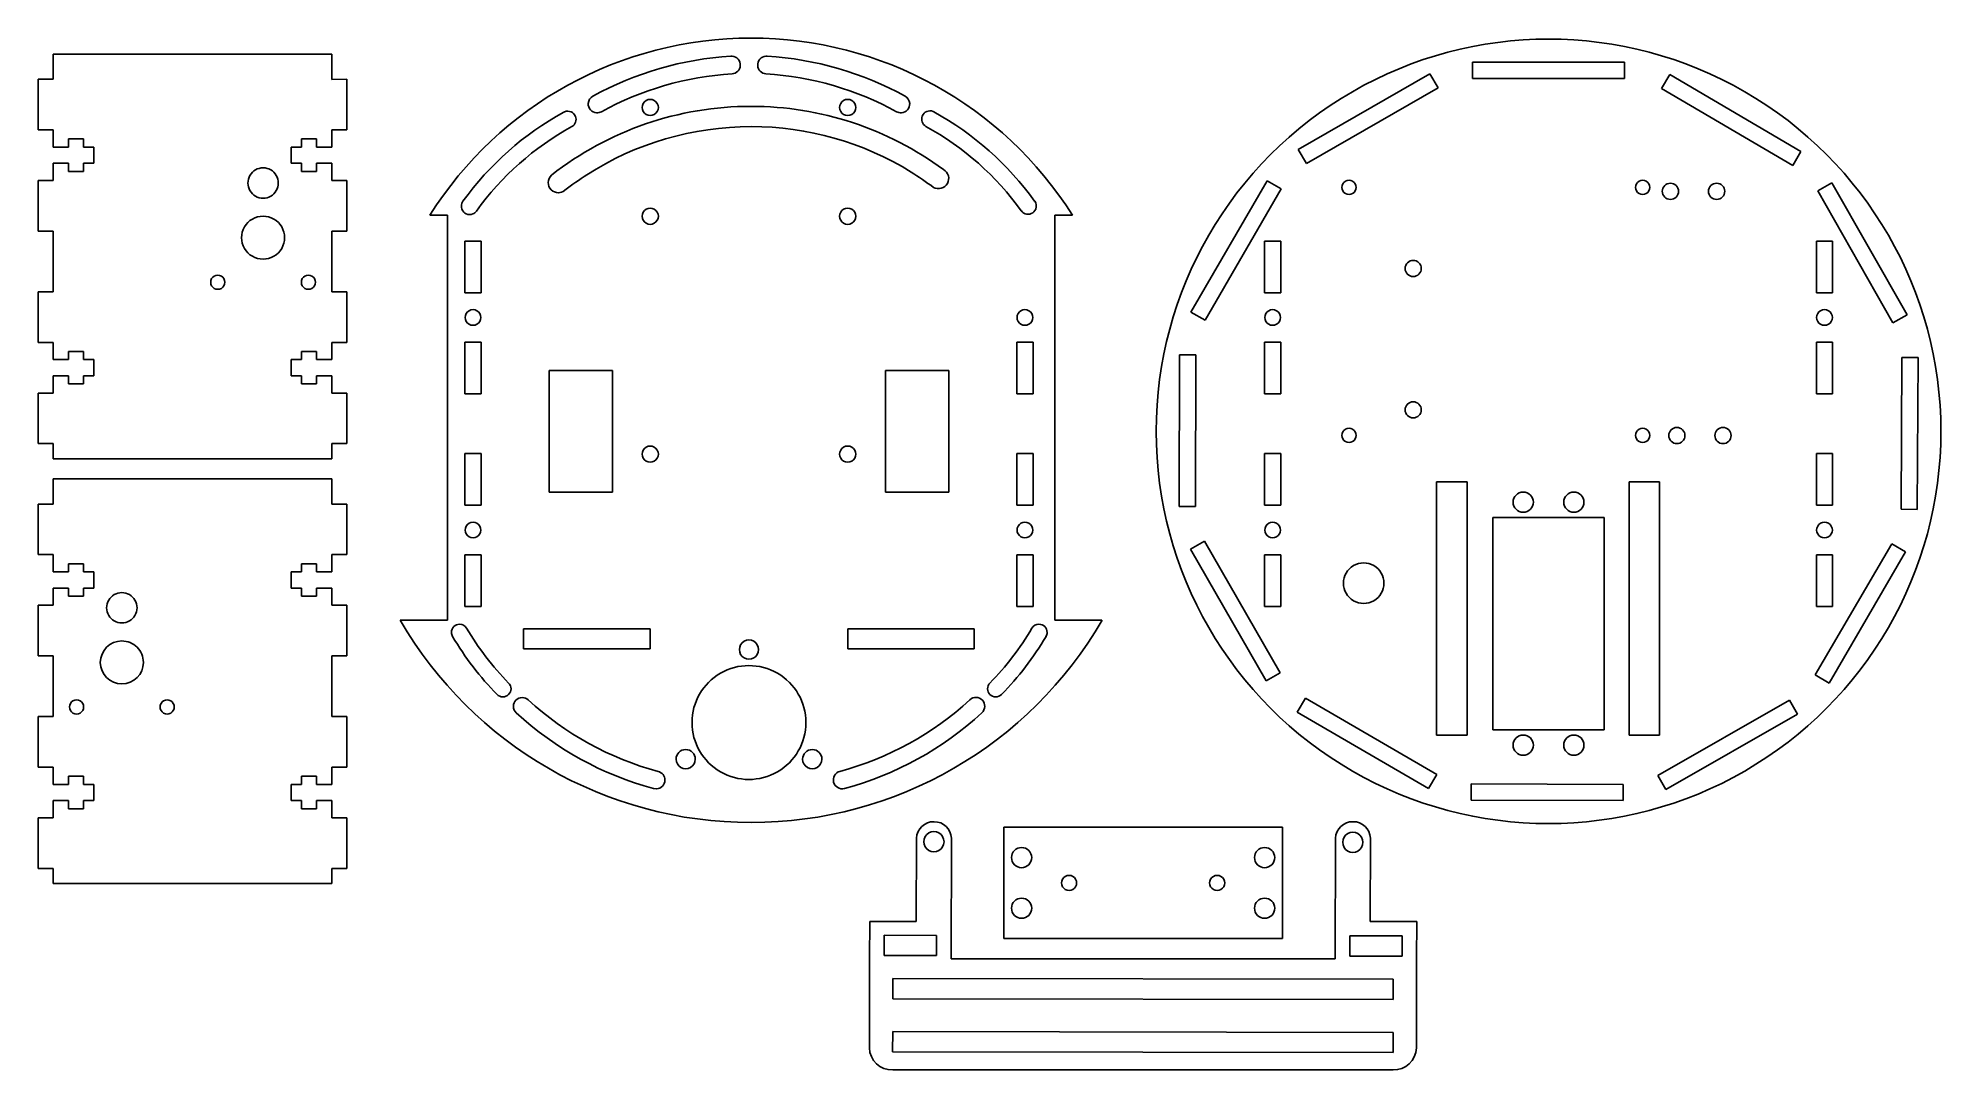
# Model space of a CAD drawing. Extents: x -178 to 197, y -105 to 99.
import ezdxf

# ---------------------------------------------------------------- set-up
doc = ezdxf.new("R2010")
doc.units = 0
doc.header["$MEASUREMENT"] = 0
doc.layers.get('0').update_dxf_attribs({"linetype": 'CONTINUOUS'})
doc.layers.add('DEFAULT', color=7, linetype='CONTINUOUS')

msp = doc.modelspace()

# ---------------------------------------------------------------- linework, layer by layer
at = {"color": 255}
for p, q in [((-120.4, 95.66), (-175.4, 95.66)), ((-175.4, 95.66), (-175.4, 90.69)), ((-120.4, 90.67), (-120.4, 95.66)), ((-41.34, 95.26), (-41.56, 95.26)), ((-34.64, 95.26), (-34.41, 95.26)), ((104.93, 90.84), (104.93, 94.04)), ((104.93, 94.04), (134.93, 94.04)), ((134.93, 94.04), (134.93, 90.84)), ((-175.4, 90.69), (-178.4, 90.69)), ((-178.4, 90.69), (-178.4, 80.69)), ((-117.4, 90.69), (-120.4, 90.67)), ((-117.4, 80.69), (-117.4, 90.69)), ((70.51, 76.8), (96.5, 91.79)), ((96.5, 91.79), (98.1, 89.02)), ((134.93, 90.84), (104.93, 90.84)), ((142.27, 88.85), (143.89, 91.61)), ((143.89, 91.61), (169.76, 76.43)), ((98.1, 89.02), (72.11, 74.03)), ((168.15, 73.67), (142.27, 88.85)), ((-74.39, 84.28), (-74.58, 84.19)), ((-1.64, 84.34), (-1.45, 84.25)), ((-178.4, 80.69), (-175.4, 80.69)), ((-175.4, 80.69), (-175.4, 77.29)), ((-120.4, 77.29), (-120.4, 80.69)), ((-120.4, 80.69), (-117.4, 80.69)), ((-175.4, 77.29), (-172.4, 77.29)), ((-172.4, 77.29), (-172.4, 78.89)), ((-172.4, 78.89), (-169.4, 78.89)), ((-169.4, 78.89), (-169.4, 77.29)), ((-169.4, 77.29), (-167.4, 77.29)), ((-167.4, 77.29), (-167.4, 74.09)), ((-128.4, 74.09), (-128.4, 77.29)), ((-128.4, 77.29), (-126.4, 77.29)), ((-126.4, 77.29), (-126.4, 78.89)), ((-126.4, 78.89), (-123.4, 78.89)), ((-123.4, 78.89), (-123.4, 77.29)), ((-123.4, 77.29), (-120.4, 77.29)), ((72.11, 74.03), (70.51, 76.8)), ((169.76, 76.43), (168.15, 73.67)), ((-172.4, 74.09), (-175.4, 74.09)), ((-175.4, 74.09), (-175.4, 70.69)), ((-172.4, 72.49), (-172.4, 74.09)), ((-169.4, 72.49), (-172.4, 72.49)), ((-167.4, 74.09), (-169.4, 74.09)), ((-169.4, 74.09), (-169.4, 72.49)), ((-126.4, 74.09), (-128.4, 74.09)), ((-126.4, 72.49), (-126.4, 74.09)), ((-123.4, 72.49), (-126.4, 72.49)), ((-120.4, 74.09), (-123.4, 74.09)), ((-123.4, 74.09), (-123.4, 72.49)), ((-120.4, 70.69), (-120.4, 74.09)), ((-175.4, 70.69), (-178.4, 70.69)), ((-178.4, 70.69), (-178.4, 60.69)), ((-117.4, 70.69), (-120.4, 70.69)), ((-117.4, 60.69), (-117.4, 70.69)), ((49.31, 44.68), (64.34, 70.64)), ((67.11, 69.04), (52.08, 43.08)), ((64.34, 70.64), (67.11, 69.04)), ((173.11, 68.64), (175.89, 70.22)), ((187.94, 42.56), (173.11, 68.64)), ((175.89, 70.22), (190.73, 44.15)), ((-178.4, 60.69), (-175.4, 60.69)), ((-175.4, 60.69), (-175.4, 48.69)), ((-120.4, 48.69), (-120.4, 60.69)), ((-120.4, 60.69), (-117.4, 60.69)), ((-97.56, 63.83), (-101.01, 63.83)), ((-97.56, -16.17), (-97.56, 63.83)), ((25.89, 63.83), (22.44, 63.83)), ((22.44, 63.83), (22.44, -16.17)), ((-94.09, 48.52), (-94.09, 58.72)), ((-94.09, 58.72), (-90.89, 58.72)), ((-90.89, 58.72), (-90.89, 48.52)), ((63.83, 48.52), (63.83, 58.72)), ((63.83, 58.72), (67.03, 58.72)), ((67.03, 58.72), (67.03, 48.52)), ((172.83, 48.52), (172.83, 58.72)), ((172.83, 58.72), (176.03, 58.72)), ((176.03, 58.72), (176.03, 48.52)), ((-175.4, 48.69), (-178.4, 48.69)), ((-178.4, 48.69), (-178.4, 38.69)), ((-117.4, 48.69), (-120.4, 48.69)), ((-117.4, 38.69), (-117.4, 48.69)), ((-90.89, 48.52), (-94.09, 48.52)), ((67.03, 48.52), (63.83, 48.52)), ((176.03, 48.52), (172.83, 48.52)), ((52.08, 43.08), (49.31, 44.68)), ((190.73, 44.15), (187.94, 42.56)), ((-178.4, 38.69), (-175.4, 38.69)), ((-175.4, 38.69), (-175.4, 35.29)), ((-120.4, 35.29), (-120.4, 38.69)), ((-120.4, 38.69), (-117.4, 38.69)), ((-94.09, 28.52), (-94.09, 38.72)), ((-94.09, 38.72), (-90.89, 38.72)), ((-90.89, 38.72), (-90.89, 28.52)), ((14.91, 28.52), (14.91, 38.72)), ((14.91, 38.72), (18.11, 38.72)), ((18.11, 38.72), (18.11, 28.52)), ((63.83, 28.52), (63.83, 38.72)), ((63.83, 38.72), (67.03, 38.72)), ((67.03, 38.72), (67.03, 28.52)), ((172.83, 28.52), (172.83, 38.72)), ((172.83, 38.72), (176.03, 38.72)), ((176.03, 38.72), (176.03, 28.52)), ((-175.4, 35.29), (-172.4, 35.29)), ((-172.4, 35.29), (-172.4, 36.89)), ((-172.4, 36.89), (-169.4, 36.89)), ((-169.4, 36.89), (-169.4, 35.29)), ((-169.4, 35.29), (-167.4, 35.29)), ((-167.4, 35.29), (-167.4, 32.09)), ((-128.4, 32.09), (-128.4, 35.29)), ((-128.4, 35.29), (-126.4, 35.29)), ((-126.4, 35.29), (-126.4, 36.89)), ((-126.4, 36.89), (-123.4, 36.89)), ((-123.4, 36.89), (-123.4, 35.29)), ((-123.4, 35.29), (-120.4, 35.29)), ((46.98, 6.26), (47.04, 36.26)), ((47.04, 36.26), (50.24, 36.25)), ((50.24, 36.25), (50.18, 6.25)), ((189.56, 5.73), (189.73, 35.73)), ((189.73, 35.73), (192.93, 35.71)), ((192.93, 35.71), (192.76, 5.71)), ((-172.4, 32.09), (-175.4, 32.09)), ((-175.4, 32.09), (-175.4, 28.69)), ((-172.4, 30.49), (-172.4, 32.09)), ((-169.4, 30.49), (-172.4, 30.49)), ((-167.4, 32.09), (-169.4, 32.09)), ((-169.4, 32.09), (-169.4, 30.49)), ((-126.4, 32.09), (-128.4, 32.09)), ((-126.4, 30.49), (-126.4, 32.09)), ((-123.4, 30.49), (-126.4, 30.49)), ((-120.4, 32.09), (-123.4, 32.09)), ((-123.4, 32.09), (-123.4, 30.49)), ((-120.4, 28.69), (-120.4, 32.09)), ((-77.44, 9.12), (-77.44, 33.12)), ((-77.44, 33.12), (-64.94, 33.12)), ((-64.94, 33.12), (-64.94, 9.12)), ((-11.04, 9.12), (-11.04, 33.12)), ((-11.04, 33.12), (1.46, 33.12)), ((1.46, 33.12), (1.46, 9.12)), ((-175.4, 28.69), (-178.4, 28.69)), ((-178.4, 28.69), (-178.4, 18.69)), ((-117.4, 28.69), (-120.4, 28.69)), ((-117.4, 18.72), (-117.4, 28.69)), ((-90.89, 28.52), (-94.09, 28.52)), ((18.11, 28.52), (14.91, 28.52)), ((67.03, 28.52), (63.83, 28.52)), ((176.03, 28.52), (172.83, 28.52)), ((-178.4, 18.69), (-175.4, 18.71)), ((-175.4, 18.71), (-175.4, 15.72)), ((-175.4, 15.72), (-120.4, 15.72)), ((-120.4, 15.72), (-120.4, 18.72)), ((-120.4, 18.72), (-117.4, 18.72)), ((-94.09, 6.52), (-94.09, 16.72)), ((-94.09, 16.72), (-90.89, 16.72)), ((-90.89, 16.72), (-90.89, 6.52)), ((14.91, 6.52), (14.91, 16.72)), ((14.91, 16.72), (18.11, 16.72)), ((18.11, 16.72), (18.11, 6.52)), ((63.83, 6.52), (63.83, 16.72)), ((63.83, 16.72), (67.03, 16.72)), ((67.03, 16.72), (67.03, 6.52)), ((172.83, 6.52), (172.83, 16.72)), ((172.83, 16.72), (176.03, 16.72)), ((176.03, 16.72), (176.03, 6.52)), ((-120.4, 11.72), (-175.4, 11.72)), ((-175.4, 11.72), (-175.4, 6.76)), ((-120.4, 6.76), (-120.4, 11.72)), ((-64.94, 9.12), (-77.44, 9.12)), ((1.46, 9.12), (-11.04, 9.12)), ((97.83, -38.88), (97.83, 11.12)), ((97.83, 11.12), (103.83, 11.12)), ((103.83, 11.12), (103.83, -38.88)), ((135.83, -38.88), (135.83, 11.12)), ((135.83, 11.12), (141.83, 11.12)), ((141.83, 11.12), (141.83, -38.88)), ((-175.4, 6.76), (-178.4, 6.76)), ((-178.4, 6.76), (-178.4, -3.24)), ((-117.4, 6.76), (-120.4, 6.76)), ((-117.4, -3.24), (-117.4, 6.76)), ((-90.89, 6.52), (-94.09, 6.52)), ((18.11, 6.52), (14.91, 6.52)), ((50.18, 6.25), (46.98, 6.26)), ((67.03, 6.52), (63.83, 6.52)), ((108.93, 4.12), (130.93, 4.12)), ((108.93, -37.88), (108.93, 4.12)), ((130.93, 4.12), (130.93, -37.88)), ((176.03, 6.52), (172.83, 6.52)), ((192.76, 5.71), (189.56, 5.73)), ((-178.4, -3.24), (-175.4, -3.24)), ((-175.4, -3.24), (-175.4, -6.64)), ((-120.4, -6.64), (-120.4, -3.24)), ((-120.4, -3.24), (-117.4, -3.24)), ((-94.09, -13.48), (-94.09, -3.28)), ((-94.09, -3.28), (-90.89, -3.28)), ((-90.89, -3.28), (-90.89, -13.48)), ((14.91, -13.48), (14.91, -3.28)), ((14.91, -3.28), (18.11, -3.28)), ((18.11, -3.28), (18.11, -13.48)), ((49.22, -2.17), (52, -0.58)), ((64.16, -28.19), (49.22, -2.17)), ((52, -0.58), (66.93, -26.59)), ((63.83, -13.48), (63.83, -3.28)), ((63.83, -3.28), (67.03, -3.28)), ((67.03, -3.28), (67.03, -13.48)), ((172.57, -26.99), (187.7, -1.09)), ((172.83, -13.48), (172.83, -3.28)), ((172.83, -3.28), (176.03, -3.28)), ((190.46, -2.7), (175.33, -28.61)), ((176.03, -3.28), (176.03, -13.48)), ((187.7, -1.09), (190.46, -2.7)), ((-175.4, -6.64), (-172.4, -6.64)), ((-172.4, -6.64), (-172.4, -5.04)), ((-172.4, -5.04), (-169.4, -5.04)), ((-169.4, -5.04), (-169.4, -6.64)), ((-169.4, -6.64), (-167.4, -6.64)), ((-167.4, -6.64), (-167.4, -9.84)), ((-128.4, -9.84), (-128.4, -6.64)), ((-128.4, -6.64), (-126.4, -6.64)), ((-126.4, -6.64), (-126.4, -5.04)), ((-126.4, -5.04), (-123.4, -5.04)), ((-123.4, -5.04), (-123.4, -6.64)), ((-123.4, -6.64), (-120.4, -6.64)), ((-172.4, -9.84), (-175.4, -9.84)), ((-175.4, -9.84), (-175.4, -13.24)), ((-172.4, -11.44), (-172.4, -9.84)), ((-167.4, -9.84), (-169.4, -9.84)), ((-169.4, -9.84), (-169.4, -11.44)), ((-126.4, -9.84), (-128.4, -9.84)), ((-126.4, -11.44), (-126.4, -9.84)), ((-120.4, -9.84), (-123.4, -9.84)), ((-123.4, -9.84), (-123.4, -11.44)), ((-120.4, -13.24), (-120.4, -9.84)), ((-175.4, -13.24), (-178.4, -13.24)), ((-178.4, -13.24), (-178.4, -23.24)), ((-169.4, -11.44), (-172.4, -11.44)), ((-123.4, -11.44), (-126.4, -11.44)), ((-117.4, -13.24), (-120.4, -13.24)), ((-117.4, -23.24), (-117.4, -13.24)), ((-90.89, -13.48), (-94.09, -13.48)), ((18.11, -13.48), (14.91, -13.48)), ((67.03, -13.48), (63.83, -13.48)), ((176.03, -13.48), (172.83, -13.48)), ((-106.86, -16.17), (-101.01, -16.17)), ((-101.01, -16.17), (-97.56, -16.17)), ((-82.49, -21.88), (-82.49, -17.88)), ((-82.49, -17.88), (-57.49, -17.88)), ((-57.49, -17.88), (-57.49, -21.88)), ((-18.49, -21.88), (-18.49, -17.88)), ((-18.49, -17.88), (6.51, -17.88)), ((6.51, -17.88), (6.51, -21.88)), ((22.44, -16.17), (25.89, -16.17)), ((25.89, -16.17), (31.73, -16.17)), ((-57.49, -21.88), (-82.49, -21.88)), ((6.51, -21.88), (-18.49, -21.88)), ((-178.4, -23.24), (-175.4, -23.24)), ((-175.4, -23.24), (-175.4, -35.24)), ((-120.4, -35.24), (-120.4, -23.24)), ((-120.4, -23.24), (-117.4, -23.24)), ((66.93, -26.59), (64.16, -28.19)), ((175.33, -28.61), (172.57, -26.99)), ((70.3, -34.37), (71.91, -31.61)), ((71.91, -31.61), (97.85, -46.69)), ((141.5, -46.85), (167.55, -31.97)), ((167.55, -31.97), (169.13, -34.75)), ((-175.4, -35.24), (-178.4, -35.24)), ((-178.4, -35.24), (-178.4, -45.24)), ((-117.4, -35.24), (-120.4, -35.24)), ((-117.4, -45.24), (-117.4, -35.24)), ((96.24, -49.45), (70.3, -34.37)), ((169.13, -34.75), (143.09, -49.63)), ((103.83, -38.88), (97.83, -38.88)), ((130.93, -37.88), (108.93, -37.88)), ((141.83, -38.88), (135.83, -38.88)), ((-178.4, -45.24), (-175.4, -45.24)), ((-175.4, -45.24), (-175.4, -48.64)), ((-175.4, -48.64), (-172.4, -48.64)), ((-172.4, -48.64), (-172.4, -47.04)), ((-172.4, -47.04), (-169.4, -47.04)), ((-169.4, -47.04), (-169.4, -48.64)), ((-169.4, -48.64), (-167.4, -48.64)), ((-167.4, -48.64), (-167.4, -51.84)), ((-128.4, -51.84), (-128.4, -48.64)), ((-128.4, -48.64), (-126.4, -48.64)), ((-126.4, -48.64), (-126.4, -47.04)), ((-126.4, -47.04), (-123.4, -47.04)), ((-123.4, -47.04), (-123.4, -48.64)), ((-123.4, -48.64), (-120.4, -48.64)), ((-120.4, -48.64), (-120.4, -45.24)), ((-120.4, -45.24), (-117.4, -45.24)), ((97.85, -46.69), (96.24, -49.45)), ((104.65, -51.74), (104.67, -48.54)), ((104.67, -48.54), (134.67, -48.65)), ((134.67, -48.65), (134.65, -51.85)), ((143.09, -49.63), (141.5, -46.85)), ((-172.4, -51.84), (-175.4, -51.84)), ((-175.4, -51.84), (-175.4, -55.24)), ((-172.4, -53.44), (-172.4, -51.84)), ((-167.4, -51.84), (-169.4, -51.84)), ((-169.4, -51.84), (-169.4, -53.44)), ((-126.4, -51.84), (-128.4, -51.84)), ((-126.4, -53.44), (-126.4, -51.84)), ((-120.4, -51.84), (-123.4, -51.84)), ((-123.4, -51.84), (-123.4, -53.44)), ((-120.4, -55.24), (-120.4, -51.84)), ((-56.77, -49.48), (-56.84, -49.46)), ((-56.35, -49.53), (-56.77, -49.48)), ((-56.25, -49.52), (-56.35, -49.53)), ((134.65, -51.85), (104.65, -51.74)), ((-175.4, -55.24), (-178.4, -55.24)), ((-178.4, -55.24), (-178.4, -65.24)), ((-169.4, -53.44), (-172.4, -53.44)), ((-123.4, -53.44), (-126.4, -53.44)), ((-117.4, -55.24), (-120.4, -55.24)), ((-117.4, -65.24), (-117.4, -55.24)), ((-4.94, -75.7), (-4.89, -59.27)), ((2, -59.27), (1.93, -83.11)), ((12.36, -79.11), (12.36, -57.11)), ((12.36, -57.11), (67.36, -57.11)), ((67.36, -57.11), (67.36, -79.11)), ((77.78, -83.11), (77.85, -59.27)), ((84.75, -59.27), (84.7, -75.7)), ((-178.4, -65.24), (-175.4, -65.24)), ((-175.4, -65.24), (-175.4, -68.22)), ((-120.4, -68.22), (-120.4, -65.24)), ((-120.4, -65.24), (-117.4, -65.24)), ((-175.4, -68.22), (-120.4, -68.22)), ((-14.16, -83.13), (-14.13, -75.7)), ((-14.13, -75.7), (-4.94, -75.7)), ((-11.28, -82.44), (-11.27, -78.44)), ((-11.27, -78.44), (-0.93, -78.46)), ((-0.93, -78.46), (-0.93, -82.46)), ((80.66, -82.58), (80.67, -78.58)), ((80.67, -78.58), (91.01, -78.59)), ((84.7, -75.7), (93.89, -75.7)), ((91.01, -78.59), (91, -82.59)), ((93.89, -75.7), (93.87, -83.13)), ((-0.93, -82.46), (-11.28, -82.44)), ((67.36, -79.11), (12.36, -79.11)), ((91, -82.59), (80.66, -82.58)), ((-14.21, -100.69), (-14.16, -83.13)), ((1.93, -83.11), (77.78, -83.11)), ((93.87, -83.13), (93.82, -100.71)), ((93.87, -83.13), (93.87, -83.13)), ((-9.57, -90.99), (-9.56, -86.99)), ((-9.56, -86.99), (89.27, -87.14)), ((89.27, -87.14), (89.27, -91.14)), ((89.27, -91.14), (-9.57, -90.99)), ((-9.61, -101.49), (-9.6, -97.49)), ((-9.6, -97.49), (89.23, -97.64)), ((89.23, -97.64), (89.22, -101.64)), ((89.22, -101.64), (-9.61, -101.49)), ((89.21, -105.06), (-9.6, -105.06))]:
    msp.add_line(p, q, dxfattribs=at)
for centre, radius, start, end in [((-37.6, 23.89), 74.94, 89.9708, 147.7933), ((-37.53, 23.89), 74.94, 32.2065, 90.0293), ((119.93, 21.12), 77.5, 60, 120), ((-37.61, 30.78), 64.6, 93.506, 118.8825), ((-41.45, 93.51), 1.75, 356.2072, 86.2032), ((-34.52, 93.51), 1.75, 93.7963, 183.7911), ((-38.36, 30.78), 64.6, 61.1175, 86.4942), ((-37.6, 30.75), 61.12, 93.509, 118.9016), ((-41.45, 93.51), 1.75, 273.5884, 356.2011), ((-34.52, 93.51), 1.75, 183.7999, 266.4074), ((-38.37, 30.75), 61.13, 61.0987, 86.491), ((-67.99, 85.8), 1.75, 118.0332, 176.2411), ((-57.49, 85.12), 1.6, 119.9999, 180.0007), ((-57.49, 85.12), 1.6, 60.0011, 119.9989), ((-57.49, 85.12), 1.6, 0.0007, 59.9987), ((-18.49, 85.12), 1.6, 120.0013, 179.9993), ((-18.49, 85.12), 1.6, 60.0011, 119.9989), ((-18.49, 85.12), 1.6, 359.9993, 60.0001), ((-7.99, 85.8), 1.75, 3.7601, 61.9695), ((119.93, 21.12), 77.5, 120, 180), ((119.93, 21.12), 77.5, 0, 60), ((-45.41, 31.2), 60.49, 118.8376, 144.214), ((-73.79, 82.75), 1.64, 21.5424, 111.5316), ((-73.79, 82.76), 1.64, 299.1885, 21.5337), ((-67.99, 85.8), 1.75, 176.2031, 266.2084), ((-67.98, 85.79), 1.74, 266.1301, 298.8555), ((-57.49, 85.12), 1.6, 179.9993, 240.0001), ((-57.49, 85.12), 1.6, 240.0011, 299.9989), ((-57.49, 85.12), 1.6, 300.0013, 359.9993), ((-18.49, 85.12), 1.6, 180.0007, 239.9987), ((-18.49, 85.12), 1.6, 240.0011, 299.9989), ((-18.49, 85.12), 1.6, 299.9999, 0.0007), ((-7.99, 85.79), 1.74, 241.1512, 273.8685), ((-7.99, 85.8), 1.75, 273.8019, 3.7854), ((-2.24, 82.81), 1.64, 158.485, 241.0663), ((-2.24, 82.81), 1.64, 68.4681, 158.46), ((-30.63, 31.26), 60.48, 35.7847, 61.1619), ((-45.39, 31.18), 57.24, 118.833, 144.233), ((-30.64, 31.25), 57.23, 35.764, 61.1602), ((-133.95, 70.19), 3, 119.9998, 180.0007), ((-133.95, 70.19), 3, 59.9994, 120.0006), ((-133.95, 70.19), 3, 0, 60.0006), ((-133.95, 70.19), 3, 179.9994, 240.0008), ((-133.95, 70.19), 3, 299.9988, 359.9999), ((80.52, 69.33), 1.4, 120.0011, 179.9982), ((80.52, 69.33), 1.4, 180.0028, 239.9992), ((80.52, 69.33), 1.4, 60.0013, 119.9987), ((80.52, 69.33), 1.4, 240.0013, 299.9987), ((80.52, 69.33), 1.4, 0.0018, 59.9989), ((80.52, 69.33), 1.4, 300.0008, 359.9972), ((138.52, 69.33), 1.4, 120.0011, 179.9982), ((138.52, 69.33), 1.4, 180.0028, 239.9992), ((138.52, 69.33), 1.4, 60.0013, 119.9987), ((138.52, 69.33), 1.4, 240.0013, 299.9987), ((138.52, 69.33), 1.4, 0.0018, 59.9989), ((138.52, 69.33), 1.4, 300.0008, 359.9972), ((144, 68.55), 1.6, 89.9998, 180.0026), ((144, 68.55), 1.6, 179.9979, 270.0033), ((144, 68.55), 1.6, 359.9982, 90.0043), ((144, 68.55), 1.6, 269.9965, 0.0047), ((153.12, 68.55), 1.6, 89.9988, 180.0024), ((153.12, 68.55), 1.6, 179.9982, 270.0043), ((153.12, 68.55), 1.6, 359.9979, 90.0033), ((153.12, 68.55), 1.6, 269.9975, 0.005), ((-133.95, 70.19), 3, 239.9994, 300.0006), ((-93.16, 65.6), 1.64, 143.3675, 201.5723), ((-93.16, 65.6), 1.64, 201.5411, 291.5349), ((-93.15, 65.59), 1.63, 291.4496, 324.2028), ((-57.49, 63.62), 1.6, 119.9987, 180.0006), ((-57.49, 63.62), 1.6, 60.0011, 119.9989), ((-57.49, 63.62), 1.6, 0.0008, 59.9998), ((-18.49, 63.62), 1.6, 120.0002, 179.9992), ((-18.49, 63.62), 1.6, 60.0011, 119.9989), ((-18.49, 63.62), 1.6, 359.9994, 60.0013), ((17.12, 65.64), 1.62, 215.7154, 248.5739), ((17.12, 65.65), 1.64, 248.4634, 338.4593), ((17.12, 65.65), 1.64, 338.5378, 36.5852), ((-133.95, 59.39), 4.25, 120.0005, 179.9998), ((-133.95, 59.39), 4.25, 60, 120), ((-133.95, 59.39), 4.25, 359.9996, 60), ((-57.49, 63.62), 1.6, 179.9984, 240.001), ((-57.49, 63.62), 1.6, 240.0011, 299.9989), ((-57.49, 63.62), 1.6, 300.0005, 0.0001), ((-18.49, 63.62), 1.6, 179.9999, 239.9995), ((-18.49, 63.62), 1.6, 240.0011, 299.9989), ((-18.49, 63.62), 1.6, 299.999, 0.0016), ((-133.95, 59.39), 4.25, 180.0002, 239.9999), ((-133.95, 59.39), 4.25, 299.9995, 0.0004), ((-133.95, 59.39), 4.25, 240, 300), ((93.2, 53.31), 1.6, 89.9998, 180.0026), ((93.2, 53.31), 1.6, 179.9979, 270.0033), ((93.2, 53.31), 1.6, 359.9982, 90.0043), ((93.2, 53.31), 1.6, 269.9965, 0.0047), ((-142.9, 50.59), 1.4, 119.9972, 180.0008), ((-142.9, 50.59), 1.4, 179.9992, 240.0028), ((-142.9, 50.59), 1.4, 59.9974, 120.0026), ((-142.9, 50.59), 1.4, 239.9974, 300.0026), ((-142.9, 50.59), 1.4, 359.9994, 60.0003), ((-142.9, 50.59), 1.4, 299.9997, 0.0006), ((-125, 50.59), 1.4, 119.9972, 180.0008), ((-125, 50.59), 1.4, 179.9992, 240.0028), ((-125, 50.59), 1.4, 59.9974, 120.0026), ((-125, 50.59), 1.4, 239.9974, 300.0026), ((-125, 50.59), 1.4, 359.9994, 60.0003), ((-125, 50.59), 1.4, 299.9997, 0.0006), ((-92.49, 43.62), 1.55, 90.0016, 149.9987), ((-92.49, 43.62), 1.55, 30.0013, 89.9984), ((16.51, 43.62), 1.55, 90.0016, 149.9987), ((16.51, 43.62), 1.55, 30.0013, 89.9984), ((65.43, 43.62), 1.55, 90.0016, 149.9987), ((65.43, 43.62), 1.55, 30.0013, 89.9984), ((174.43, 43.62), 1.55, 90.0016, 149.9987), ((174.43, 43.62), 1.55, 30.0004, 89.9993), ((-92.49, 43.62), 1.55, 150.0023, 209.9977), ((-92.49, 43.62), 1.55, 210.0013, 269.9984), ((-92.49, 43.62), 1.55, 270.0016, 329.9987), ((-92.49, 43.62), 1.55, 329.9988, 30.0012), ((16.51, 43.62), 1.55, 149.9988, 210.0012), ((16.51, 43.62), 1.55, 210.0013, 269.9984), ((16.51, 43.62), 1.55, 270.0016, 329.9987), ((16.51, 43.62), 1.55, 329.9988, 30.0012), ((65.43, 43.62), 1.55, 149.9988, 210.0012), ((65.43, 43.62), 1.55, 210.0013, 269.9984), ((65.43, 43.62), 1.55, 270.0016, 329.9987), ((65.43, 43.62), 1.55, 329.9988, 30.0012), ((174.43, 43.62), 1.55, 150.0023, 209.9977), ((174.43, 43.62), 1.55, 210.0013, 269.9984), ((174.43, 43.62), 1.55, 270.0007, 329.9996), ((174.43, 43.62), 1.55, 329.9988, 30.0012), ((93.2, 25.37), 1.6, 89.9998, 180.0026), ((93.2, 25.37), 1.6, 359.9982, 90.0043), ((93.2, 25.37), 1.6, 179.9979, 270.0033), ((93.2, 25.37), 1.6, 269.9965, 0.0047), ((119.93, 21.12), 77.5, 180, 240), ((80.52, 20.33), 1.4, 120.0008, 179.9972), ((80.52, 20.33), 1.4, 180.0018, 239.9989), ((80.52, 20.33), 1.4, 60.0013, 119.9987), ((80.52, 20.33), 1.4, 240.0013, 299.9987), ((80.52, 20.33), 1.4, 0.0028, 59.9992), ((80.52, 20.33), 1.4, 300.0011, 359.9982), ((138.52, 20.33), 1.4, 120.0008, 179.9972), ((138.52, 20.33), 1.4, 180.0018, 239.9989), ((138.52, 20.33), 1.4, 60.0013, 119.9987), ((138.52, 20.33), 1.4, 240.0013, 299.9987), ((138.52, 20.33), 1.4, 0.0028, 59.9992), ((138.52, 20.33), 1.4, 300.0011, 359.9982), ((145.27, 20.29), 1.6, 89.9988, 180.0024), ((145.27, 20.29), 1.6, 179.9982, 270.0043), ((145.27, 20.29), 1.6, 359.9979, 90.0033), ((145.27, 20.29), 1.6, 269.9975, 0.005), ((154.39, 20.29), 1.6, 89.9998, 180.0026), ((154.39, 20.29), 1.6, 179.9979, 270.0033), ((154.39, 20.29), 1.6, 359.9982, 90.0043), ((154.39, 20.29), 1.6, 269.9965, 0.0047), ((119.93, 21.12), 77.5, 300, 360), ((-57.49, 16.62), 1.6, 119.999, 180.0016), ((-57.49, 16.62), 1.6, 179.9994, 240.0013), ((-57.49, 16.62), 1.6, 60.0011, 119.9989), ((-57.49, 16.62), 1.6, 240.0011, 299.9989), ((-57.49, 16.62), 1.6, 359.9999, 59.9995), ((-57.49, 16.62), 1.6, 300.0002, 359.9992), ((-18.49, 16.62), 1.6, 120.0005, 180.0001), ((-18.49, 16.62), 1.6, 180.0008, 239.9998), ((-18.49, 16.62), 1.6, 60.0011, 119.9989), ((-18.49, 16.62), 1.6, 240.0011, 299.9989), ((-18.49, 16.62), 1.6, 359.9984, 60.001), ((-18.49, 16.62), 1.6, 299.9987, 0.0006), ((114.93, 7.12), 2, 90.1096, 179.8904), ((114.93, 7.12), 2, 0.1096, 89.8904), ((124.93, 7.12), 2, 90.109, 179.891), ((124.93, 7.12), 2, 0.1096, 89.8904), ((114.93, 7.13), 2, 180.1096, 269.8904), ((114.93, 7.13), 2, 270.109, 359.891), ((124.93, 7.13), 2, 180.1139, 269.8861), ((124.93, 7.13), 2, 270.109, 359.891), ((-92.49, 1.62), 1.55, 150.0023, 209.9977), ((-92.49, 1.62), 1.55, 90.0016, 149.9987), ((-92.49, 1.62), 1.55, 210.0013, 269.9984), ((-92.49, 1.62), 1.55, 30.0013, 89.9984), ((-92.49, 1.62), 1.55, 270.0016, 329.9987), ((-92.49, 1.62), 1.55, 329.9988, 30.0012), ((16.51, 1.62), 1.55, 149.9988, 210.0012), ((16.51, 1.62), 1.55, 90.0016, 149.9987), ((16.51, 1.62), 1.55, 210.0013, 269.9984), ((16.51, 1.62), 1.55, 30.0013, 89.9984), ((16.51, 1.62), 1.55, 270.0016, 329.9987), ((16.51, 1.62), 1.55, 329.9988, 30.0012), ((65.43, 1.62), 1.55, 149.9988, 210.0012), ((65.43, 1.62), 1.55, 90.0016, 149.9987), ((65.43, 1.62), 1.55, 210.0013, 269.9984), ((65.43, 1.62), 1.55, 30.0013, 89.9984), ((65.43, 1.62), 1.55, 270.0016, 329.9987), ((65.43, 1.62), 1.55, 329.9988, 30.0012), ((174.43, 1.62), 1.55, 150.0023, 209.9977), ((174.43, 1.62), 1.55, 90.0016, 149.9987), ((174.43, 1.62), 1.55, 210.0013, 269.9984), ((174.43, 1.62), 1.55, 30.0004, 89.9993), ((174.43, 1.62), 1.55, 270.0007, 329.9996), ((174.43, 1.62), 1.55, 329.9988, 30.0012), ((83.42, -8.88), 4, 119.9999, 180), ((83.42, -8.88), 4, 59.9991, 120.0009), ((83.42, -8.88), 4, 360, 60.0001), ((-161.85, -13.74), 3, 120.001, 179.9995), ((-161.85, -13.74), 3, 60.0015, 119.9985), ((-161.85, -13.74), 3, 0.0005, 59.999), ((83.42, -8.88), 4, 180, 240.0001), ((83.42, -8.88), 4, 299.9999, 0), ((-161.85, -13.74), 3, 180.0005, 239.999), ((-161.85, -13.74), 3, 300.001, 359.9995), ((83.42, -8.88), 4, 239.9991, 300.0009), ((-161.85, -13.74), 3, 240.0015, 299.9985), ((-37.6, 23.8), 79.97, 209.9862, 270.023), ((-95.15, -18.6), 1.61, 89.9989, 180.0011), ((-95.15, -18.6), 1.6, 179.9245, 210.3224), ((-95.14, -18.6), 1.61, 30.483, 90.0224), ((-44.87, 11.13), 56.8, 210.5982, 224.4006), ((-37.53, 23.8), 79.97, 269.977, 330.0138), ((-31, 11.14), 56.82, 315.5912, 329.4015), ((19.29, -18.6), 1.61, 89.9723, 149.5187), ((19.29, -18.6), 1.61, 0.0023, 89.9989), ((19.3, -18.61), 1.59, 329.6229, 0.1881), ((-161.85, -24.54), 4.25, 90.0003, 180.0002), ((-161.85, -24.54), 4.25, 359.9999, 90.0001), ((-44.87, 11.12), 60.01, 210.5882, 224.4077), ((-37.99, -22), 1.9, 120.0007, 179.9995), ((-37.99, -22), 1.9, 179.9998, 240), ((-37.99, -22), 1.9, 59.999, 120.001), ((-37.99, -22), 1.9, 0.0016, 59.9999), ((-37.99, -22), 1.9, 299.9994, 359.9991), ((-31.02, 11.15), 60.06, 315.5974, 329.4064), ((-161.85, -24.54), 4.25, 180.0002, 269.9998), ((-161.85, -24.54), 4.25, 269.9998, 359.9997), ((-37.99, -36.41), 11.25, 60.0001, 119.9999), ((-37.99, -22), 1.9, 239.999, 300.001), ((-86.6, -29.74), 1.61, 269.9991, 0.0021), ((-86.59, -29.74), 1.6, 359.9173, 44.6627), ((-37.99, -36.41), 11.25, 120.0002, 179.9997), ((-37.99, -36.41), 11.25, 0.0001, 59.9997), ((10.74, -29.74), 1.61, 135.8177, 180.0759), ((10.74, -29.74), 1.61, 179.9961, 270.0051), ((-170.8, -33.34), 1.4, 120.0011, 179.9982), ((-170.8, -33.34), 1.4, 180.0028, 239.9992), ((-170.8, -33.34), 1.4, 60.0013, 119.9987), ((-170.8, -33.34), 1.4, 0.0018, 59.9989), ((-170.8, -33.34), 1.4, 300.0008, 359.9972), ((-152.9, -33.34), 1.4, 120.002, 179.9998), ((-152.9, -33.34), 1.4, 180.0013, 239.9984), ((-152.9, -33.34), 1.4, 60.0019, 119.9981), ((-152.9, -33.34), 1.4, 0.0002, 59.998), ((-152.9, -33.34), 1.4, 300.0016, 359.9987), ((-86.6, -29.75), 1.61, 224.3021, 270.0643), ((-82.77, -33.23), 1.75, 90.0012, 179.9999), ((-82.77, -33.23), 1.75, 179.983, 227.859), ((-82.77, -33.23), 1.75, 47.6527, 90.013), ((-39.97, 13.21), 61.4, 227.3287, 254.9479), ((10.74, -29.75), 1.6, 269.9234, 315.7317), ((-170.8, -33.34), 1.4, 240.0013, 299.9987), ((-152.9, -33.34), 1.4, 240.0019, 299.9981), ((-39.98, 13.2), 64.88, 227.3476, 254.9425), ((-37.99, -36.41), 11.25, 180.0002, 240.0001), ((-37.99, -36.41), 11.25, 300, 360), ((114.93, -40.88), 2, 90.109, 179.891), ((114.93, -40.87), 2, 180.1139, 269.8861), ((114.93, -40.88), 2, 0.109, 89.891), ((114.93, -40.87), 2, 270.1096, 359.8904), ((124.93, -40.88), 2, 90.1083, 179.8917), ((124.93, -40.87), 2, 180.1139, 269.8861), ((124.93, -40.88), 2, 0.109, 89.891), ((124.93, -40.87), 2, 270.1096, 359.8904), ((-50.49, -43.65), 1.9, 90.0006, 180.0004), ((-50.49, -43.65), 1.9, 180.0005, 239.9993), ((-50.49, -43.65), 1.9, 359.9998, 90.0002), ((-50.49, -43.65), 1.9, 299.9989, 359.9996), ((-25.49, -43.65), 1.9, 89.9998, 180.0002), ((-25.49, -43.65), 1.9, 180.0004, 240.0011), ((-25.49, -43.65), 1.9, 359.9996, 89.9994), ((-25.49, -43.65), 1.9, 300.0007, 359.9995), ((-56.35, -47.78), 1.75, 273.2266, 359.9983), ((-56.35, -47.78), 1.75, 0.0047, 75.5877), ((-50.49, -43.65), 1.9, 240.0019, 299.9981), ((-37.99, -36.41), 11.25, 240.0001, 299.9999), ((-25.49, -43.65), 1.9, 240.0019, 299.9981), ((119.93, 21.12), 77.5, 240, 300), ((-1.52, -59.39), 3.38, 88.6285, 177.9603), ((-1.35, -59.37), 3.35, 1.6508, 91.4487), ((81.23, -59.39), 3.38, 88.6226, 177.9594), ((81.39, -59.37), 3.36, 1.6531, 91.4507), ((-1.47, -59.96), 2, 119.9131, 179.9145), ((-1.47, -59.96), 2, 179.9135, 239.9145), ((-1.47, -59.96), 2, 59.9152, 119.9143), ((-1.47, -59.96), 2, 299.9137, 359.9138), ((-1.47, -59.96), 2, 359.9141, 59.913), ((81.27, -60.08), 2, 119.9131, 179.9145), ((81.27, -60.08), 2, 179.9141, 239.913), ((81.27, -60.08), 2, 59.9152, 119.9143), ((81.27, -60.08), 2, 359.9141, 59.913), ((81.27, -60.08), 2, 299.9131, 359.9145), ((-1.47, -59.96), 2, 239.9129, 299.9147), ((15.86, -63.11), 2, 90.1139, 179.8861), ((15.86, -63.1), 2, 180.1096, 269.8904), ((15.85, -63.11), 2, 0.109, 89.891), ((15.85, -63.1), 2, 270.109, 359.891), ((63.86, -63.11), 2, 90.1097, 179.8913), ((63.86, -63.1), 2, 180.1087, 269.8903), ((63.85, -63.11), 2, 0.1098, 89.8912), ((63.85, -63.1), 2, 270.1088, 359.8902), ((81.27, -60.08), 2, 239.9152, 299.9143), ((25.23, -68.11), 1.5, 150, 210), ((25.23, -68.11), 1.5, 89.9993, 149.9998), ((25.23, -68.11), 1.5, 30.0012, 89.9998), ((25.23, -68.11), 1.5, 330, 30), ((54.48, -68.11), 1.5, 150, 210), ((54.48, -68.11), 1.5, 89.9993, 149.9998), ((54.48, -68.11), 1.5, 30.0002, 90.0007), ((54.48, -68.11), 1.5, 330, 30), ((15.86, -73.11), 2, 90.1139, 179.8861), ((15.85, -73.11), 2, 0.109, 89.891), ((25.23, -68.11), 1.5, 210.0002, 270.0007), ((25.23, -68.11), 1.5, 270.0002, 329.9988), ((54.48, -68.11), 1.5, 210.0002, 270.0007), ((54.48, -68.11), 1.5, 269.9993, 329.9998), ((63.86, -73.11), 2, 90.1141, 179.8869), ((63.85, -73.11), 2, 0.1098, 89.8912), ((15.86, -73.1), 2, 180.1096, 269.8904), ((15.85, -73.1), 2, 270.109, 359.891), ((63.86, -73.1), 2, 180.1087, 269.8903), ((63.85, -73.1), 2, 270.1088, 359.8902), ((-9.71, -100.56), 4.5, 181.6399, 271.4498), ((89.32, -100.56), 4.5, 268.6301, 357.9702)]:
    msp.add_arc(centre, radius, start, end, dxfattribs=at)
at = {"layer": 'DEFAULT'}
for p, q in [((-74.42, 68.68), (-74.41, 68.69)), ((-74.41, 68.69), (-74.4, 68.7)), ((-74.41, 68.69), (-74.41, 68.69)), ((-74.41, 68.69), (-74.41, 68.69)), ((-74.41, 68.69), (-74.41, 68.69)), ((-74.41, 68.69), (-74.41, 68.69)), ((-74.4, 68.7), (-74.34, 68.75))]:
    msp.add_line(p, q, dxfattribs=at)
for centre, radius, start, end in [((-37.66, 21.63), 63.71, 89.9091, 128.1154), ((-37.46, 21.62), 63.71, 53.501, 90.0905), ((-37.66, 21.61), 59.72, 89.9087, 122.8011), ((-37.47, 21.62), 59.72, 58.1576, 90.0911), ((-75.63, 70.27), 2.01, 132.5215, 179.9865), ((-37.42, 21.22), 60.18, 122.7911, 127.8417), ((-37.67, 21.27), 60.12, 53.0814, 58.169), ((-0.56, 71.09), 2.02, 240.3938, 60.3938), ((-75.64, 70.27), 2, 179.999, 270.001), ((-75.64, 70.26), 1.99, 269.9045, 307.4936), ((-35.96, 13.24), 61.4, 285.0343, 312.662), ((6.83, -33.19), 1.75, 312.6659, 132.6621), ((-35.95, 13.23), 64.88, 285.0306, 312.6659), ((-19.58, -47.75), 1.75, 105.0341, 285.031)]:
    msp.add_arc(centre, radius, start, end, dxfattribs=at)

doc.saveas('drawing.dxf')
